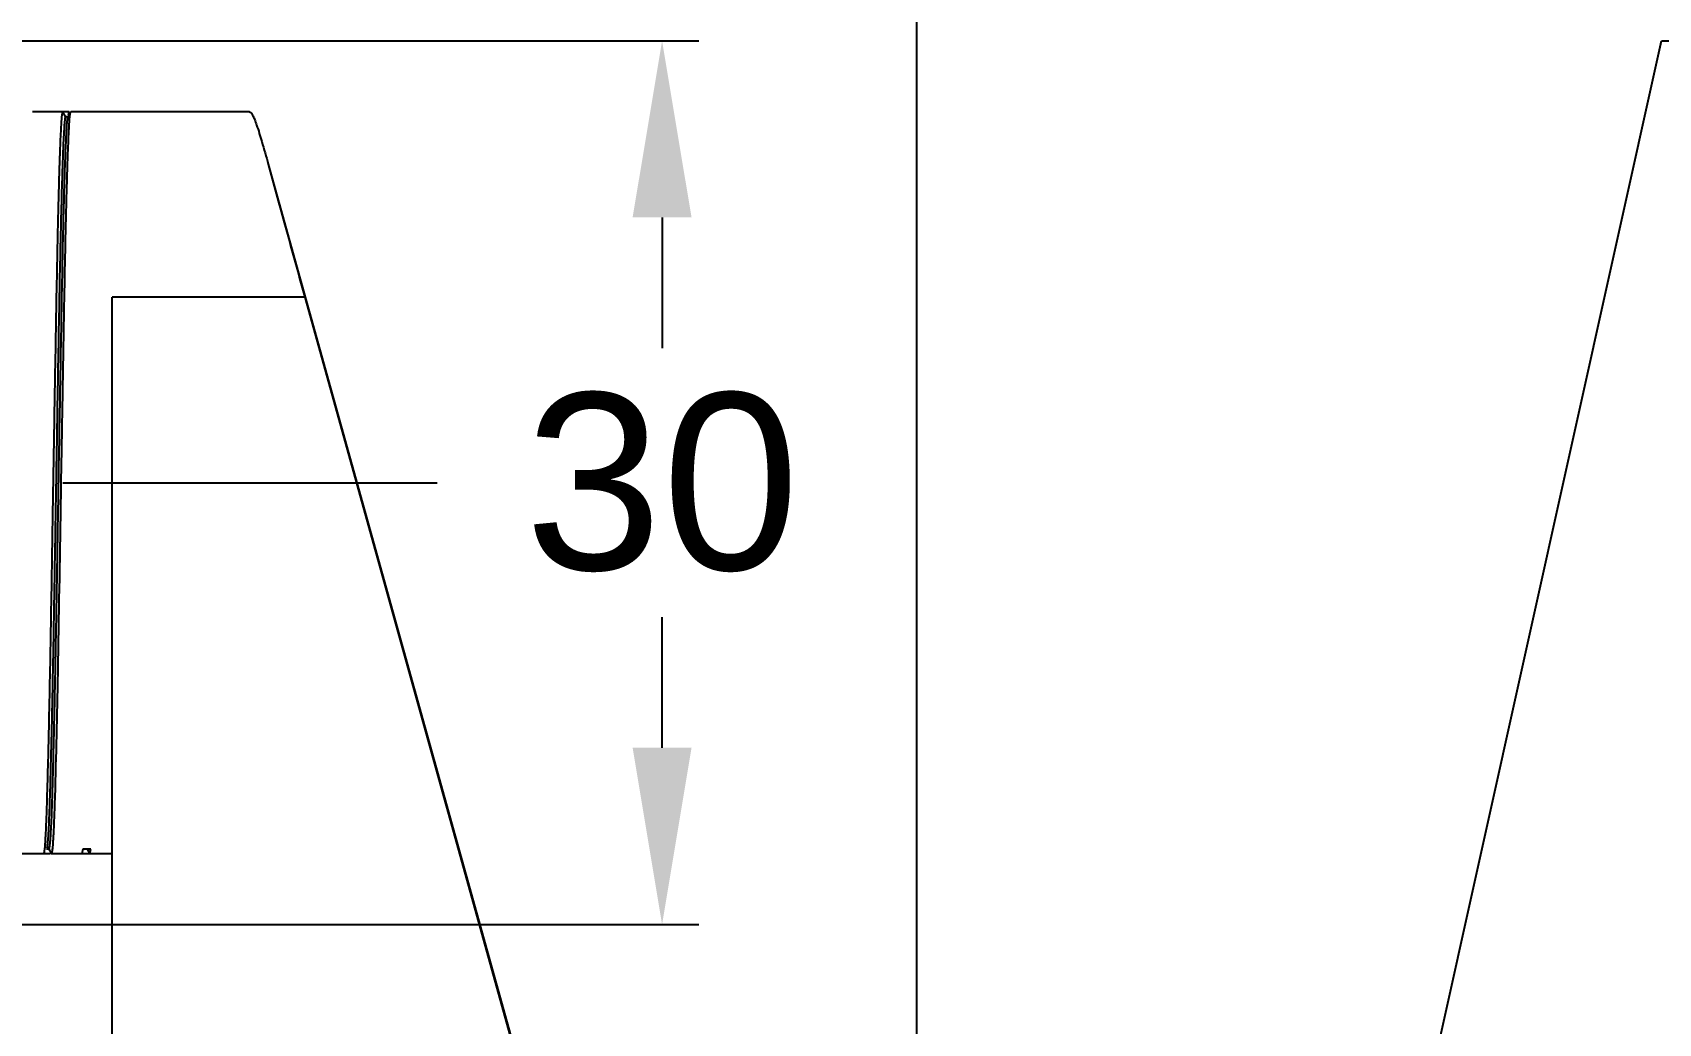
# Model space of a CAD drawing. Header units: millimetres. Extents: x 14221 to 15062, y 1145 to 1740.
# Drawn here: x 14911.5 to 14966.7, y 1380.1 to 1413.7 of the extents above; entities that cross this region are included whole.
import ezdxf

# ---------------------------------------------------------------- set-up
doc = ezdxf.new("R2010")
doc.units = ezdxf.units.MM
doc.linetypes.add('CENTERX2', pattern=[20.32, 12.7, -2.54, 2.54, -2.54])
for name, color, linetype in [('CENTER', 1, 'CENTERX2'), ('DIM', 3, 'Continuous'), ('벽', 2, 'Continuous')]:
    doc.layers.add(name, color=color, linetype=linetype)
doc.styles.get("Standard").update_dxf_attribs({"font": 'arial.ttf'})
doc.dimstyles.new('ISO-25', dxfattribs={"dimtxt": 5, "dimasz": 5, "dimexe": 1.252, "dimexo": 0.625, "dimgap": 1, "dimtad": 1, "dimtoh": 1, "dimdec": 1, "dimdsep": 46, "dimtxsty": 'Standard', "dimcen": 0, "dimclrd": 3, "dimclre": 3, "dimclrt": 4, "dimadec": 0, "dimazin": 0, "dimtfac": 1, "dimtdec": 1, "dimtmove": 0, "dimatfit": 3, "dimfxl": 1, "dimarcsym": 0})

# ---------------------------------------------------------------- blocks, each defined once
blk = doc.blocks.new('*D43')
at = {"layer": 'DIM', "color": 3, "lineweight": -2, "transparency": 16777216}
for p, q in [((14774.652, 1385.33), (14774.652, 1256.858)), ((14941.529, 1258.735), (14941.529, 1259.362)), ((14780.652, 1258.11), (14846.743, 1258.11)), ((14935.529, 1258.11), (14869.438, 1258.11))]:
    blk.add_line(p, q, dxfattribs=at)
at = {"layer": 'DIM', "color": 3, "transparency": 16777216}
for points in [[(14780.652, 1259.11), (14780.652, 1257.11), (14774.652, 1258.11)], [(14935.529, 1259.11), (14935.529, 1257.11), (14941.529, 1258.11)]]:
    blk.add_solid(points, dxfattribs=at)
at = {"layer": 'DIM', "color": 4, "transparency": 16777216, "insert": (14858.09, 1260.764), "char_height": 6, "attachment_point": 5}
blk.add_mtext('166.9', dxfattribs=at)
blk = doc.blocks.new('*D49')
at = {"layer": 'DIM', "color": 3, "lineweight": -2, "transparency": 16777216}
for p, q in [((14897.379, 1413.444), (14934.132, 1413.444)), ((14932.88, 1407.444), (14932.88, 1403.005)), ((14932.88, 1389.435), (14932.88, 1393.874)), ((14897.348, 1383.435), (14934.132, 1383.435))]:
    blk.add_line(p, q, dxfattribs=at)
at = {"layer": 'DIM', "color": 3, "transparency": 16777216}
for points in [[(14931.88, 1407.444), (14933.88, 1407.444), (14932.88, 1413.444)], [(14931.88, 1389.435), (14933.88, 1389.435), (14932.88, 1383.435)]]:
    blk.add_solid(points, dxfattribs=at)
at = {"layer": 'DIM', "color": 4, "transparency": 16777216, "insert": (14932.88, 1398.439), "char_height": 6, "attachment_point": 5}
blk.add_mtext('30', dxfattribs=at)

msp = doc.modelspace()

# ---------------------------------------------------------------- linework, layer by layer
at = {"color": 7, "linetype": 'Continuous'}
for p, q in [((14912.539, 1411.033), (14911.517, 1411.033)), ((14912.545, 1411.027), (14912.539, 1411.033)), ((14912.757, 1411.032), (14912.539, 1411.032)), ((14912.645, 1410.855), (14912.545, 1411.028)), ((14912.718, 1410.861), (14912.638, 1410.861)), ((14912.811, 1411.028), (14912.712, 1410.855)), ((14912.763, 1411.026), (14912.757, 1411.032)), ((14912.787, 1410.986), (14912.763, 1411.027)), ((14912.811, 1411.027), (14912.817, 1411.033)), ((14918.881, 1411.033), (14912.817, 1411.033)), ((14919.516, 1409.255), (14931.723, 1365.342)), ((14914.223, 1339.061), (14914.223, 1404.733)), ((14920.757, 1404.733), (14914.223, 1404.733)), ((14920.757, 1404.733), (14931.723, 1365.282)), ((14912.412, 1399.564), (14912.374, 1397.306)), ((14912.493, 1398.471), (14912.511, 1399.562)), ((14912.473, 1397.304), (14912.492, 1398.444)), ((14912.492, 1398.444), (14912.493, 1398.471)), ((14911.988, 1386.005), (14912.068, 1386.005)), ((14912.001, 1386.029), (14911.995, 1386.011)), ((14912.062, 1386.01), (14912.161, 1385.838)), ((14913.223, 1385.996), (14913.195, 1385.838)), ((14913.501, 1385.996), (14913.223, 1385.996)), ((14913.271, 1385.969), (14913.286, 1385.996)), ((14913.37, 1385.996), (14913.461, 1385.838)), ((14913.467, 1385.833), (14913.501, 1385.996)), ((14911.889, 1385.833), (14910.867, 1385.833)), ((14911.895, 1385.839), (14911.889, 1385.833)), ((14912.107, 1385.832), (14911.889, 1385.832)), ((14912.113, 1385.838), (14912.107, 1385.832)), ((14912.124, 1385.872), (14912.115, 1385.84)), ((14912.161, 1385.838), (14912.167, 1385.833)), ((14913.189, 1385.833), (14912.167, 1385.833)), ((14913.195, 1385.838), (14913.189, 1385.833)), ((14913.461, 1385.832), (14913.195, 1385.832)), ((14913.461, 1385.838), (14913.467, 1385.833)), ((14914.223, 1385.833), (14913.467, 1385.833))]:
    msp.add_line(p, q, dxfattribs=at)
for centre, radius, start, end in [((14912.086, 1385.853), 0.0312, 330.0974, 332.4696), ((14912.079, 1385.857), 0.0391, 332.4697, 334.6751)]:
    msp.add_arc(centre, radius, start, end, dxfattribs=at)
for points, knots in [([(14912.539, 1411.033), (14912.535, 1411.033), (14912.527, 1411.014), (14912.521, 1410.985), (14912.512, 1410.931), (14912.501, 1410.822), (14912.487, 1410.632), (14912.471, 1410.347), (14912.455, 1409.982), (14912.439, 1409.537), (14912.421, 1409.014), (14912.404, 1408.415), (14912.386, 1407.749), (14912.363, 1406.748), (14912.335, 1405.377), (14912.303, 1403.605), (14912.27, 1401.684), (14912.235, 1399.662), (14912.19, 1396.966), (14912.14, 1393.782), (14912.074, 1390.425), (14912.026, 1388.387), (14911.998, 1387.521)], [0, 0, 0, 0, 0.000577, 0.001966, 0.00422, 0.007338, 0.016133, 0.028281, 0.0438, 0.062748, 0.085079, 0.110598, 0.139066, 0.170096, 0.238356, 0.313853, 0.396117, 0.483387, 0.571763, 0.740039, 0.889535, 1, 1, 1, 1]), ([(14912.511, 1399.562), (14912.524, 1400.321), (14912.549, 1401.789), (14912.586, 1403.9), (14912.621, 1405.822), (14912.652, 1407.288), (14912.679, 1408.334), (14912.699, 1409.002), (14912.718, 1409.579), (14912.736, 1410.059), (14912.753, 1410.441), (14912.771, 1410.724), (14912.785, 1410.9), (14912.799, 1410.989), (14912.806, 1411.018), (14912.811, 1411.027)], [0, 0, 0, 0, 0.198419, 0.383878, 0.552095, 0.701361, 0.7672, 0.825704, 0.876167, 0.918069, 0.951344, 0.976149, 0.992424, 0.9973, 1, 1, 1, 1]), ([(14912.638, 1410.861), (14912.63, 1410.861), (14912.622, 1410.818), (14912.617, 1410.795), (14912.614, 1410.773)], [0, 0, 0, 0, 0.275034, 1, 1, 1, 1]), ([(14912.712, 1410.855), (14912.71, 1410.852), (14912.701, 1410.828), (14912.697, 1410.802), (14912.694, 1410.78)], [0, 0, 0, 0, 0.147142, 1, 1, 1, 1]), ([(14912.757, 1411.032), (14912.754, 1411.032), (14912.747, 1411.02), (14912.738, 1410.985), (14912.732, 1410.947), (14912.729, 1410.919)], [0, 0, 0, 0, 0.084422, 0.272769, 1, 1, 1, 1]), ([(14918.881, 1411.033), (14918.899, 1411.033), (14918.944, 1410.993), (14918.994, 1410.904), (14919.058, 1410.76), (14919.165, 1410.461), (14919.32, 1409.953), (14919.445, 1409.51), (14919.516, 1409.255)], [0, 0, 0, 0, 0.029248, 0.082869, 0.164751, 0.275531, 0.582777, 1, 1, 1, 1]), ([(14912.614, 1410.773), (14912.595, 1410.634), (14912.574, 1410.239), (14912.539, 1409.479), (14912.506, 1408.392), (14912.47, 1407.015), (14912.436, 1405.401), (14912.39, 1402.892), (14912.356, 1400.925), (14912.333, 1399.562)], [0, 0, 0, 0, 0.037678, 0.105537, 0.203625, 0.328563, 0.473816, 0.635396, 1, 1, 1, 1]), ([(14912.694, 1410.78), (14912.674, 1410.643), (14912.654, 1410.253), (14912.619, 1409.498), (14912.586, 1408.413), (14912.55, 1407.036), (14912.516, 1405.42), (14912.47, 1402.904), (14912.436, 1400.931), (14912.412, 1399.564)], [0, 0, 0, 0, 0.037001, 0.104368, 0.202175, 0.327092, 0.472543, 0.634447, 1, 1, 1, 1]), ([(14919.516, 1409.255), (14919.7, 1408.594), (14920.107, 1407.084), (14920.522, 1405.577), (14920.757, 1404.733)], [0, 0, 0, 0, 0.43909, 1, 1, 1, 1]), ([(14912.333, 1399.562), (14912.319, 1398.73), (14912.291, 1397.099), (14912.252, 1394.712), (14912.213, 1392.471), (14912.171, 1390.455), (14912.135, 1388.959), (14912.107, 1387.951), (14912.087, 1387.351), (14912.068, 1386.858), (14912.049, 1386.475), (14912.027, 1386.212), (14912.014, 1386.075), (14912.001, 1386.029)], [0, 0, 0, 0, 0.184371, 0.361466, 0.528837, 0.681162, 0.808218, 0.860295, 0.904691, 0.941265, 0.96969, 0.989455, 1, 1, 1, 1]), ([(14912.374, 1397.306), (14912.362, 1396.562), (14912.338, 1395.109), (14912.302, 1392.997), (14912.269, 1391.331), (14912.241, 1390.1), (14912.222, 1389.283), (14912.203, 1388.55), (14912.185, 1387.907), (14912.167, 1387.354), (14912.149, 1386.892), (14912.132, 1386.565), (14912.118, 1386.353), (14912.109, 1386.231), (14912.099, 1386.137), (14912.089, 1386.066), (14912.081, 1386.03), (14912.073, 1386.005), (14912.068, 1386.005)], [0, 0, 0, 0, 0.197509, 0.385405, 0.56013, 0.639538, 0.712094, 0.776915, 0.833779, 0.882772, 0.923752, 0.956412, 0.969488, 0.980297, 0.988766, 0.994835, 0.998525, 1, 1, 1, 1]), ([(14912.276, 1387.521), (14912.32, 1388.905), (14912.389, 1392.166), (14912.443, 1395.427), (14912.473, 1397.304)], [0, 0, 0, 0, 0.424404, 1, 1, 1, 1]), ([(14911.998, 1387.521), (14911.991, 1387.293), (14911.98, 1386.971), (14911.962, 1386.571), (14911.95, 1386.334), (14911.937, 1386.143), (14911.925, 1385.998), (14911.911, 1385.902), (14911.903, 1385.853), (14911.895, 1385.839)], [0, 0, 0, 0, 0.405898, 0.571975, 0.712606, 0.82675, 0.913213, 0.970926, 1, 1, 1, 1]), ([(14912.167, 1385.833), (14912.17, 1385.833), (14912.177, 1385.844), (14912.186, 1385.879), (14912.198, 1385.962), (14912.211, 1386.097), (14912.225, 1386.288), (14912.238, 1386.528), (14912.251, 1386.817), (14912.264, 1387.154), (14912.272, 1387.393), (14912.276, 1387.521)], [0, 0, 0, 0, 0.005756, 0.018511, 0.067688, 0.149106, 0.261777, 0.404306, 0.575388, 0.774193, 1, 1, 1, 1])]:
    msp.add_open_spline(points, degree=3, knots=knots, dxfattribs=at)
at = {"layer": 'CENTER'}
msp.add_line((14892.223, 1398.435), (14927.524, 1398.435), dxfattribs=at)
at = {"layer": '벽'}
msp.add_line((14941.529, 1231.11), (14941.529, 1680.66), dxfattribs=at)

# ---------------------------------------------------------------- dimensions: what is measured, and where the dimension line sits
at = {"layer": 'DIM'}
dim = msp.add_linear_dim(base=(14932.88, 1413.444), p1=(14896.723, 1383.435), p2=(14896.754, 1413.444), angle=90, dimstyle='ISO-25', override={"dimtxt": 6, "dimasz": 6, "dimgap": 1.5, "dimtih": 1, "dimtmove": 2}, dxfattribs=at)
dim.commit()
dim.dimension.update_dxf_attribs({"geometry": '*D49', "text_midpoint": (14932.88, 1398.439)})
dim = msp.add_linear_dim(base=(14941.529, 1258.11), p1=(14774.652, 1385.955), p2=(14941.529, 1258.11), dimstyle='ISO-25', override={"dimtxt": 6, "dimasz": 6, "dimgap": 1.5, "dimtih": 1, "dimtmove": 2}, dxfattribs=at)
dim.commit()
dim.dimension.update_dxf_attribs({"geometry": '*D43', "text_midpoint": (14858.09, 1260.764), "dimtype": 160})

# ---------------------------------------------------------------- leaders
msp.add_leader([(14955.405, 1362.089), (14966.793, 1413.444), (14998.657, 1413.444)], dimstyle='ISO-25', override={"dimtxt": 6, "dimasz": 6, "dimgap": 1.5, "dimtih": 1, "dimtmove": 2}, dxfattribs=at)

doc.saveas('drawing.dxf')
